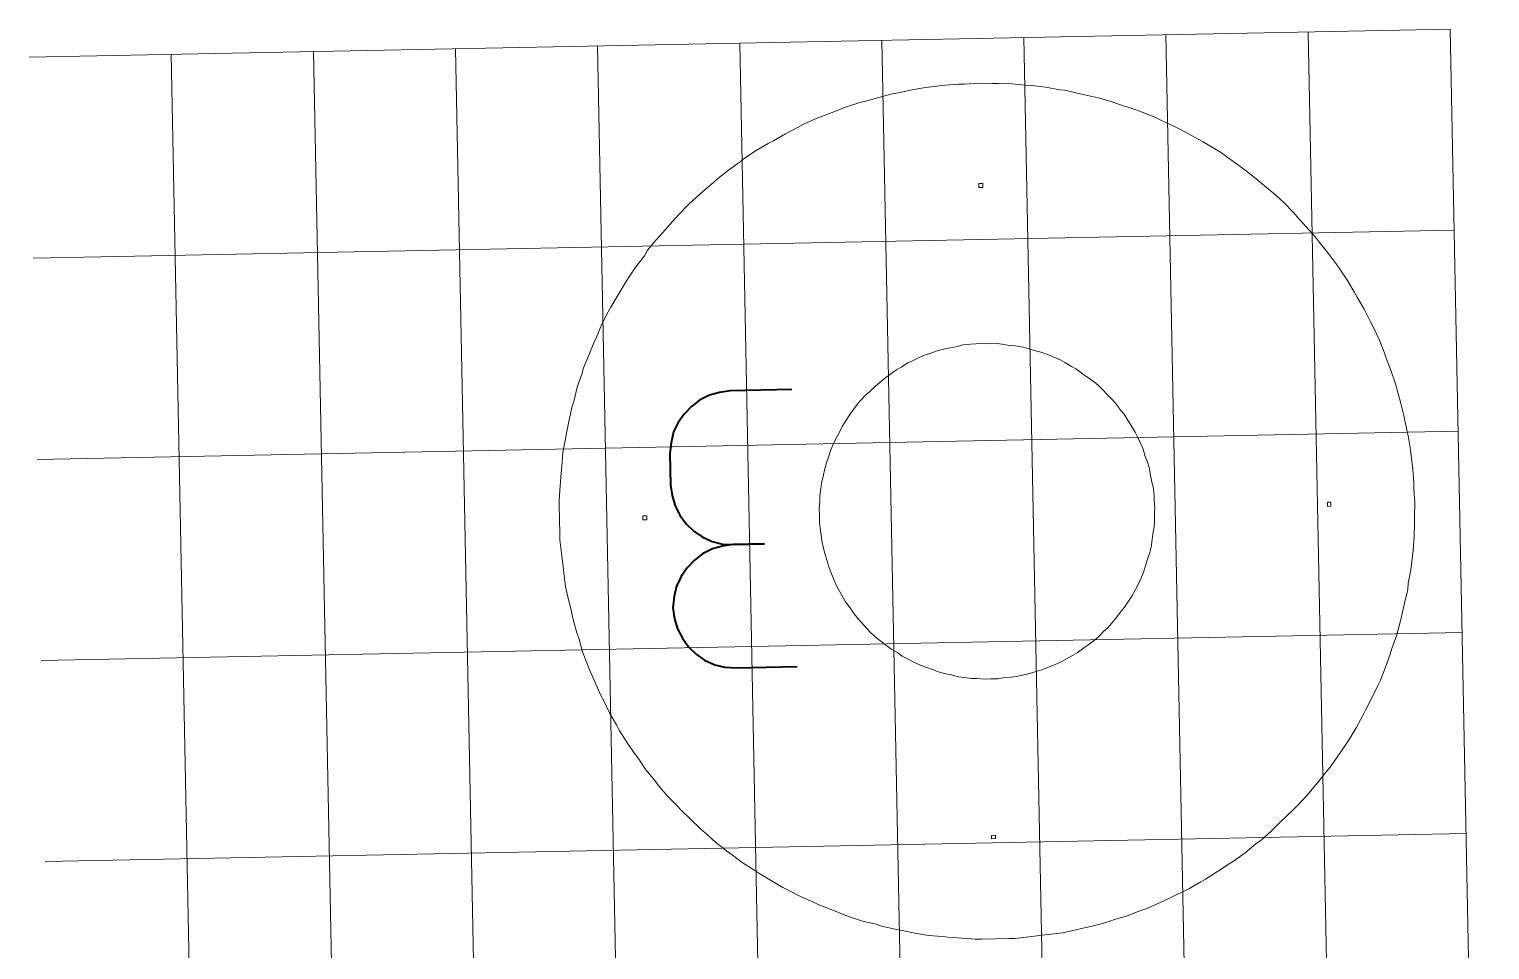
# Model space of a CAD drawing. Header units: centimetres. Extents: x -11 to 10.6, y -15.5 to 14.6.
# Drawn here: x -11.02 to 10.56, y 0.95 to 14.55 of the extents above; entities that cross this region are included whole.
import ezdxf

# ---------------------------------------------------------------- set-up
doc = ezdxf.new("R2010")
doc.units = ezdxf.units.CM
doc.header["$MEASUREMENT"] = 0
for name, color, linetype in [('C00-00-FF', 7, 'Continuous'), ('CBF-BF-BF', 7, 'Continuous'), ('CFF-00-00', 7, 'Continuous')]:
    doc.layers.add(name, color=color, linetype=linetype)

msp = doc.modelspace()

# ---------------------------------------------------------------- linework, layer by layer
at = {"layer": 'C00-00-FF', "color": 5, "lineweight": 13}
for points in [[(1.72916, 13.59793), (1.72916, 13.59793), (1.53017, 13.54399), (1.53017, 13.54399)], [(1.8189, 13.60975), (1.8189, 13.60975), (1.72916, 13.59793), (1.72916, 13.59793)], [(2.0181, 13.65365), (2.0181, 13.65365), (1.8189, 13.60975), (1.8189, 13.60975)], [(2.21748, 13.68747), (2.21748, 13.68747), (2.0181, 13.65365), (2.0181, 13.65365)], [(2.30723, 13.6993), (2.30723, 13.6993), (2.21748, 13.68747), (2.21748, 13.68747)], [(2.50683, 13.72336), (2.50683, 13.72336), (2.30723, 13.6993), (2.30723, 13.6993)], [(2.70662, 13.73735), (2.70662, 13.73735), (2.50683, 13.72336), (2.50683, 13.72336)], [(2.79655, 13.73912), (2.79655, 13.73912), (2.70662, 13.73735), (2.70662, 13.73735)], [(3.0064, 13.75305), (3.0064, 13.75305), (2.79655, 13.73912), (2.79655, 13.73912)], [(3.20658, 13.7472), (3.20658, 13.7472), (3.0064, 13.75305), (3.0064, 13.75305)], [(3.29653, 13.74897), (3.29653, 13.74897), (3.20658, 13.7472), (3.20658, 13.7472)], [(3.49671, 13.74287), (3.49671, 13.74287), (3.29653, 13.74897), (3.29653, 13.74897)], [(3.69708, 13.72672), (3.69708, 13.72672), (3.49671, 13.74287), (3.49671, 13.74287)], [(3.78724, 13.71842), (3.78724, 13.71842), (3.69708, 13.72672), (3.69708, 13.72672)], [(3.99787, 13.69267), (3.99787, 13.69267), (3.78724, 13.71842), (3.78724, 13.71842)], [(4.19862, 13.65668), (4.19862, 13.65668), (3.99787, 13.69267), (3.99787, 13.69267)], [(4.27871, 13.6482), (4.27871, 13.6482), (4.19862, 13.65668), (4.19862, 13.65668)], [(4.47968, 13.60215), (4.47968, 13.60215), (4.27871, 13.6482), (4.27871, 13.6482)], [(4.68065, 13.5561), (4.68065, 13.5561), (4.47968, 13.60215), (4.47968, 13.60215)], [(1.05285, 13.40464), (1.05285, 13.40464), (0.86404, 13.33081), (0.86404, 13.33081)], [(1.25139, 13.46864), (1.25139, 13.46864), (1.05285, 13.40464), (1.05285, 13.40464)], [(1.33116, 13.49006), (1.33116, 13.49006), (1.25139, 13.46864), (1.25139, 13.46864)], [(1.53017, 13.54399), (1.53017, 13.54399), (1.33116, 13.49006), (1.33116, 13.49006)], [(4.77099, 13.53802), (4.77099, 13.53802), (4.68065, 13.5561), (4.68065, 13.5561)], [(4.96238, 13.48171), (4.96238, 13.48171), (4.77099, 13.53802), (4.77099, 13.53802)], [(5.15369, 13.41537), (5.15369, 13.41537), (4.96238, 13.48171), (4.96238, 13.48171)], [(5.24422, 13.38725), (5.24422, 13.38725), (5.15369, 13.41537), (5.15369, 13.41537)], [(5.43554, 13.32088), (5.43554, 13.32088), (5.24422, 13.38725), (5.24422, 13.38725)], [(0.59619, 13.22548), (0.59619, 13.22548), (0.40782, 13.14185), (0.40782, 13.14185)], [(0.78475, 13.29933), (0.78475, 13.29933), (0.59619, 13.22548), (0.59619, 13.22548)], [(0.86404, 13.33081), (0.86404, 13.33081), (0.78475, 13.29933), (0.78475, 13.29933)], [(5.617, 13.24454), (5.617, 13.24454), (5.43554, 13.32088), (5.43554, 13.32088)], [(5.69793, 13.20619), (5.69793, 13.20619), (5.617, 13.24454), (5.617, 13.24454)], [(5.88964, 13.11972), (5.88964, 13.11972), (5.69793, 13.20619), (5.69793, 13.20619)], [(0.15037, 13.00658), (0.15037, 13.00658), (-0.02755, 12.90302), (-0.02755, 12.90302)], [(0.32845, 13.10033), (0.32845, 13.10033), (0.15037, 13.00658), (0.15037, 13.00658)], [(0.40782, 13.14185), (0.40782, 13.14185), (0.32845, 13.10033), (0.32845, 13.10033)], [(6.0715, 13.02328), (6.0715, 13.02328), (5.88964, 13.11972), (5.88964, 13.11972)], [(6.1424, 12.98471), (6.1424, 12.98471), (6.0715, 13.02328), (6.0715, 13.02328)], [(6.32424, 12.88826), (6.32424, 12.88826), (6.1424, 12.98471), (6.1424, 12.98471)], [(-0.28482, 12.75798), (-0.28482, 12.75798), (-0.45274, 12.64484), (-0.45274, 12.64484)], [(-0.10693, 12.86151), (-0.10693, 12.86151), (-0.28482, 12.75798), (-0.28482, 12.75798)], [(-0.02755, 12.90302), (-0.02755, 12.90302), (-0.10693, 12.86151), (-0.10693, 12.86151)], [(6.4965, 12.78184), (6.4965, 12.78184), (6.32424, 12.88826), (6.32424, 12.88826)], [(6.57737, 12.73343), (6.57737, 12.73343), (6.4965, 12.78184), (6.4965, 12.78184)], [(-0.52159, 12.59346), (-0.52159, 12.59346), (-0.68932, 12.47), (-0.68932, 12.47)], [(-0.45274, 12.64484), (-0.45274, 12.64484), (-0.52159, 12.59346), (-0.52159, 12.59346)], [(6.73979, 12.61647), (6.73979, 12.61647), (6.57737, 12.73343), (6.57737, 12.73343)], [(6.90218, 12.49953), (6.90218, 12.49953), (6.73979, 12.61647), (6.73979, 12.61647)], [(-0.847, 12.34676), (-0.847, 12.34676), (-0.91566, 12.28559), (-0.91566, 12.28559)], [(-0.68932, 12.47), (-0.68932, 12.47), (-0.847, 12.34676), (-0.847, 12.34676)], [(6.98326, 12.44131), (6.98326, 12.44131), (6.90218, 12.49953), (6.90218, 12.49953)], [(7.13582, 12.31414), (7.13582, 12.31414), (6.98326, 12.44131), (6.98326, 12.44131)], [(7.28837, 12.1872), (7.28837, 12.1872), (7.13582, 12.31414), (7.13582, 12.31414)], [(-1.07314, 12.15231), (-1.07314, 12.15231), (-1.22057, 12.01945), (-1.22057, 12.01945)], [(-0.91566, 12.28559), (-0.91566, 12.28559), (-1.07314, 12.15231), (-1.07314, 12.15231)], [(3.06547, 12.27412), (3.06547, 12.27412), (3.00568, 12.27292), (3.00568, 12.27292)], [(3.00568, 12.27292), (3.00568, 12.27292), (3.00686, 12.21288), (3.00686, 12.21288)], [(3.00686, 12.21288), (3.00686, 12.21288), (3.06666, 12.21405), (3.06666, 12.21405)], [(3.06666, 12.21405), (3.06666, 12.21405), (3.06547, 12.27412), (3.06547, 12.27412)], [(7.35965, 12.12854), (7.35965, 12.12854), (7.28837, 12.1872), (7.28837, 12.1872)], [(7.5124, 11.99155), (7.5124, 11.99155), (7.35965, 12.12854), (7.35965, 12.12854)], [(-1.28949, 11.95802), (-1.28949, 11.95802), (-1.42666, 11.81533), (-1.42666, 11.81533)], [(-1.22057, 12.01945), (-1.22057, 12.01945), (-1.28949, 11.95802), (-1.28949, 11.95802)], [(7.65528, 11.84432), (7.65528, 11.84432), (7.5124, 11.99155), (7.5124, 11.99155)], [(-1.56365, 11.66257), (-1.56365, 11.66257), (-1.62233, 11.59156), (-1.62233, 11.59156)], [(-1.42666, 11.81533), (-1.42666, 11.81533), (-1.56365, 11.66257), (-1.56365, 11.66257)], [(7.71671, 11.77566), (7.71671, 11.77566), (7.65528, 11.84432), (7.65528, 11.84432)], [(7.84955, 11.62825), (7.84955, 11.62825), (7.71671, 11.77566), (7.71671, 11.77566)], [(-1.62233, 11.59156), (-1.62233, 11.59156), (-1.75929, 11.4388), (-1.75929, 11.4388)], [(7.9824, 11.48081), (7.9824, 11.48081), (7.84955, 11.62825), (7.84955, 11.62825)], [(8.04403, 11.40184), (8.04403, 11.40184), (7.9824, 11.48081), (7.9824, 11.48081)], [(-1.88622, 11.28627), (-1.88622, 11.28627), (-1.93465, 11.20513), (-1.93465, 11.20513)], [(-1.75929, 11.4388), (-1.75929, 11.4388), (-1.88622, 11.28627), (-1.88622, 11.28627)], [(8.16729, 11.24417), (8.16729, 11.24417), (8.04403, 11.40184), (8.04403, 11.40184)], [(8.29027, 11.08676), (8.29027, 11.08676), (8.16729, 11.24417), (8.16729, 11.24417)], [(-2.06164, 11.04251), (-2.06164, 11.04251), (-2.16827, 10.88058), (-2.16827, 10.88058)], [(-1.93465, 11.20513), (-1.93465, 11.20513), (-2.06164, 11.04251), (-2.06164, 11.04251)], [(8.34183, 11.00759), (8.34183, 11.00759), (8.29027, 11.08676), (8.29027, 11.08676)], [(8.45523, 10.83993), (8.45523, 10.83993), (8.34183, 11.00759), (8.34183, 11.00759)], [(-2.21669, 10.79943), (-2.21669, 10.79943), (-2.32338, 10.62743), (-2.32338, 10.62743)], [(-2.16827, 10.88058), (-2.16827, 10.88058), (-2.21669, 10.79943), (-2.21669, 10.79943)], [(8.55878, 10.66175), (8.55878, 10.66175), (8.45523, 10.83993), (8.45523, 10.83993)], [(-2.32338, 10.62743), (-2.32338, 10.62743), (-2.42987, 10.44512), (-2.42987, 10.44512)], [(8.60009, 10.59269), (8.60009, 10.59269), (8.55878, 10.66175), (8.55878, 10.66175)], [(8.70364, 10.41481), (8.70364, 10.41481), (8.60009, 10.59269), (8.60009, 10.59269)], [(-2.46844, 10.37449), (-2.46844, 10.37449), (-2.56489, 10.19264), (-2.56489, 10.19264)], [(-2.42987, 10.44512), (-2.42987, 10.44512), (-2.46844, 10.37449), (-2.46844, 10.37449)], [(8.79732, 10.22637), (8.79732, 10.22637), (8.70364, 10.41481), (8.70364, 10.41481)], [(-2.56489, 10.19264), (-2.56489, 10.19264), (-2.64129, 10.00087), (-2.64129, 10.00087)], [(8.83912, 10.14728), (8.83912, 10.14728), (8.79732, 10.22637), (8.79732, 10.22637)], [(8.92255, 9.96896), (8.92255, 9.96896), (8.83912, 10.14728), (8.83912, 10.14728)], [(-2.64129, 10.00087), (-2.64129, 10.00087), (-2.67966, 9.92019), (-2.67966, 9.92019)], [(8.9964, 9.78041), (8.9964, 9.78041), (8.92255, 9.96896), (8.92255, 9.96896)], [(-2.756, 9.73874), (-2.756, 9.73874), (-2.8324, 9.54721), (-2.8324, 9.54721)], [(-2.67966, 9.92019), (-2.67966, 9.92019), (-2.756, 9.73874), (-2.756, 9.73874)], [(2.1359, 9.70497), (2.1359, 9.70497), (2.20541, 9.73651), (2.20541, 9.73651)], [(2.20541, 9.73651), (2.20541, 9.73651), (2.3146, 9.76857), (2.3146, 9.76857)], [(2.3146, 9.76857), (2.3146, 9.76857), (2.39416, 9.8003), (2.39416, 9.8003)], [(2.39416, 9.8003), (2.39416, 9.8003), (2.50362, 9.83236), (2.50362, 9.83236)], [(2.50362, 9.83236), (2.50362, 9.83236), (2.58332, 9.84398), (2.58332, 9.84398)], [(2.58332, 9.84398), (2.58332, 9.84398), (2.69295, 9.866), (2.69295, 9.866)], [(2.69295, 9.866), (2.69295, 9.866), (2.77246, 9.88768), (2.77246, 9.88768)], [(2.77246, 9.88768), (2.77246, 9.88768), (2.8823, 9.89991), (2.8823, 9.89991)], [(2.8823, 9.89991), (2.8823, 9.89991), (2.96219, 9.90148), (2.96219, 9.90148)], [(2.96219, 9.90148), (2.96219, 9.90148), (3.08209, 9.91389), (3.08209, 9.91389)], [(3.08209, 9.91389), (3.08209, 9.91389), (3.16217, 9.90542), (3.16217, 9.90542)], [(3.16217, 9.90542), (3.16217, 9.90542), (3.27222, 9.90759), (3.27222, 9.90759)], [(3.27222, 9.90759), (3.27222, 9.90759), (3.3523, 9.89911), (3.3523, 9.89911)], [(3.3523, 9.89911), (3.3523, 9.89911), (3.46274, 9.88118), (3.46274, 9.88118)], [(3.46274, 9.88118), (3.46274, 9.88118), (3.54309, 9.87296), (3.54309, 9.87296)], [(3.54309, 9.87296), (3.54309, 9.87296), (3.66332, 9.85523), (3.66332, 9.85523)], [(3.66332, 9.85523), (3.66332, 9.85523), (3.73383, 9.8365), (3.73383, 9.8365)], [(3.73383, 9.8365), (3.73383, 9.8365), (3.84466, 9.79873), (3.84466, 9.79873)], [(3.84466, 9.79873), (3.84466, 9.79873), (3.92494, 9.78046), (3.92494, 9.78046)], [(3.92494, 9.78046), (3.92494, 9.78046), (4.03578, 9.74243), (4.03578, 9.74243)], [(4.03578, 9.74243), (4.03578, 9.74243), (4.1062, 9.71392), (4.1062, 9.71392)], [(4.1062, 9.71392), (4.1062, 9.71392), (4.20717, 9.66588), (4.20717, 9.66588)], [(9.02807, 9.6908), (9.02807, 9.6908), (8.9964, 9.78041), (8.9964, 9.78041)], [(-2.8324, 9.54721), (-2.8324, 9.54721), (-2.86053, 9.45643), (-2.86053, 9.45643)], [(1.70072, 9.45636), (1.70072, 9.45636), (1.78948, 9.51819), (1.78948, 9.51819)], [(1.78948, 9.51819), (1.78948, 9.51819), (1.85879, 9.5595), (1.85879, 9.5595)], [(1.85879, 9.5595), (1.85879, 9.5595), (1.95758, 9.62153), (1.95758, 9.62153)], [(1.95758, 9.62153), (1.95758, 9.62153), (2.02683, 9.65281), (2.02683, 9.65281)], [(2.02683, 9.65281), (2.02683, 9.65281), (2.1359, 9.70497), (2.1359, 9.70497)], [(4.20717, 9.66588), (4.20717, 9.66588), (4.27807, 9.62734), (4.27807, 9.62734)], [(4.27807, 9.62734), (4.27807, 9.62734), (4.37924, 9.56926), (4.37924, 9.56926)], [(4.37924, 9.56926), (4.37924, 9.56926), (4.44986, 9.53068), (4.44986, 9.53068)], [(4.44986, 9.53068), (4.44986, 9.53068), (4.54145, 9.46235), (4.54145, 9.46235)], [(9.10192, 9.50225), (9.10192, 9.50225), (9.02807, 9.6908), (9.02807, 9.6908)], [(9.16544, 9.3135), (9.16544, 9.3135), (9.10192, 9.50225), (9.10192, 9.50225)], [(-2.86053, 9.45643), (-2.86053, 9.45643), (-2.92689, 9.26511), (-2.92689, 9.26511)], [(1.39562, 9.20028), (1.39562, 9.20028), (1.48397, 9.2822), (1.48397, 9.2822)], [(1.48397, 9.2822), (1.48397, 9.2822), (1.54303, 9.33337), (1.54303, 9.33337)], [(1.54303, 9.33337), (1.54303, 9.33337), (1.6316, 9.40499), (1.6316, 9.40499)], [(1.6316, 9.40499), (1.6316, 9.40499), (1.70072, 9.45636), (1.70072, 9.45636)], [(4.54145, 9.46235), (4.54145, 9.46235), (4.61227, 9.41374), (4.61227, 9.41374)], [(4.61227, 9.41374), (4.61227, 9.41374), (4.7036, 9.34569), (4.7036, 9.34569)], [(4.7036, 9.34569), (4.7036, 9.34569), (4.76462, 9.29686), (4.76462, 9.29686)], [(4.76462, 9.29686), (4.76462, 9.29686), (4.84638, 9.21829), (4.84638, 9.21829)], [(9.18731, 9.22395), (9.18731, 9.22395), (9.16544, 9.3135), (9.16544, 9.3135)], [(-2.97314, 9.07418), (-2.97314, 9.07418), (-3.00126, 8.98366), (-3.00126, 8.98366)], [(-2.92689, 9.26511), (-2.92689, 9.26511), (-2.97314, 9.07418), (-2.97314, 9.07418)], [(1.20943, 9.0066), (1.20943, 9.0066), (1.25824, 9.06762), (1.25824, 9.06762)], [(1.25824, 9.06762), (1.25824, 9.06762), (1.33656, 9.14908), (1.33656, 9.14908)], [(1.33656, 9.14908), (1.33656, 9.14908), (1.39562, 9.20028), (1.39562, 9.20028)], [(4.84638, 9.21829), (4.84638, 9.21829), (4.89754, 9.15948), (4.89754, 9.15948)], [(4.89754, 9.15948), (4.89754, 9.15948), (4.97901, 9.08092), (4.97901, 9.08092)], [(4.97901, 9.08092), (4.97901, 9.08092), (5.03018, 9.02185), (5.03018, 9.02185)], [(9.24124, 9.02493), (9.24124, 9.02493), (9.18731, 9.22395), (9.18731, 9.22395)], [(-3.00126, 8.98366), (-3.00126, 8.98366), (-3.04731, 8.78267), (-3.04731, 8.78267)], [(1.09276, 8.84418), (1.09276, 8.84418), (1.14137, 8.91527), (1.14137, 8.91527)], [(1.14137, 8.91527), (1.14137, 8.91527), (1.20943, 9.0066), (1.20943, 9.0066)], [(5.03018, 9.02185), (5.03018, 9.02185), (5.10225, 8.92322), (5.10225, 8.92322)], [(5.10225, 8.92322), (5.10225, 8.92322), (5.15343, 8.86445), (5.15343, 8.86445)], [(5.15343, 8.86445), (5.15343, 8.86445), (5.2152, 8.76563), (5.2152, 8.76563)], [(9.29518, 8.82595), (9.29518, 8.82595), (9.24124, 9.02493), (9.24124, 9.02493)], [(-3.04731, 8.78267), (-3.04731, 8.78267), (-3.08331, 8.58191), (-3.08331, 8.58191)], [(0.93782, 8.58125), (0.93782, 8.58125), (0.98585, 8.68225), (0.98585, 8.68225)], [(0.98585, 8.68225), (0.98585, 8.68225), (1.03447, 8.75306), (1.03447, 8.75306)], [(1.03447, 8.75306), (1.03447, 8.75306), (1.09276, 8.84418), (1.09276, 8.84418)], [(5.2152, 8.76563), (5.2152, 8.76563), (5.25679, 8.69631), (5.25679, 8.69631)], [(5.25679, 8.69631), (5.25679, 8.69631), (5.31854, 8.5975), (5.31854, 8.5975)], [(9.30682, 8.74626), (9.30682, 8.74626), (9.29518, 8.82595), (9.29518, 8.82595)], [(9.35071, 8.54706), (9.35071, 8.54706), (9.30682, 8.74626), (9.30682, 8.74626)], [(-3.10184, 8.50162), (-3.10184, 8.50162), (-3.13784, 8.30085), (-3.13784, 8.30085)], [(-3.08331, 8.58191), (-3.08331, 8.58191), (-3.10184, 8.50162), (-3.10184, 8.50162)], [(0.85124, 8.40939), (0.85124, 8.40939), (0.89927, 8.51039), (0.89927, 8.51039)], [(0.89927, 8.51039), (0.89927, 8.51039), (0.93782, 8.58125), (0.93782, 8.58125)], [(5.31854, 8.5975), (5.31854, 8.5975), (5.35008, 8.52827), (5.35008, 8.52827)], [(5.35008, 8.52827), (5.35008, 8.52827), (5.40202, 8.42925), (5.40202, 8.42925)], [(5.40202, 8.42925), (5.40202, 8.42925), (5.43351, 8.34969), (5.43351, 8.34969)], [(9.38475, 8.33762), (9.38475, 8.33762), (9.35071, 8.54706), (9.35071, 8.54706)], [(-3.13784, 8.30085), (-3.13784, 8.30085), (-3.15354, 8.09042), (-3.15354, 8.09042)], [(0.75637, 8.14739), (0.75637, 8.14739), (0.78467, 8.22814), (0.78467, 8.22814)], [(0.78467, 8.22814), (0.78467, 8.22814), (0.82245, 8.33897), (0.82245, 8.33897)], [(0.82245, 8.33897), (0.82245, 8.33897), (0.85124, 8.40939), (0.85124, 8.40939)], [(5.43351, 8.34969), (5.43351, 8.34969), (5.46558, 8.24022), (5.46558, 8.24022)], [(5.46558, 8.24022), (5.46558, 8.24022), (5.49711, 8.171), (5.49711, 8.171)], [(9.39656, 8.24787), (9.39656, 8.24787), (9.38475, 8.33762), (9.38475, 8.33762)], [(9.42062, 8.04828), (9.42062, 8.04828), (9.39656, 8.24787), (9.39656, 8.24787)], [(-3.16183, 8.00028), (-3.16183, 8.00028), (-3.17798, 7.7999), (-3.17798, 7.7999)], [(-3.15354, 8.09042), (-3.15354, 8.09042), (-3.16183, 8.00028), (-3.16183, 8.00028)], [(0.70992, 7.96652), (0.70992, 7.96652), (0.72838, 8.03702), (0.72838, 8.03702)], [(0.72838, 8.03702), (0.72838, 8.03702), (0.75637, 8.14739), (0.75637, 8.14739)], [(5.49711, 8.171), (5.49711, 8.171), (5.52916, 8.06152), (5.52916, 8.06152)], [(5.52916, 8.06152), (5.52916, 8.06152), (5.54079, 7.98185), (5.54079, 7.98185)], [(9.4346, 7.84849), (9.4346, 7.84849), (9.42062, 8.04828), (9.42062, 8.04828)], [(-3.17798, 7.7999), (-3.17798, 7.7999), (-3.19388, 7.59952), (-3.19388, 7.59952)], [(0.67366, 7.76574), (0.67366, 7.76574), (0.68214, 7.84609), (0.68214, 7.84609)], [(0.68214, 7.84609), (0.68214, 7.84609), (0.70992, 7.96652), (0.70992, 7.96652)], [(5.54079, 7.98185), (5.54079, 7.98185), (5.56326, 7.86215), (5.56326, 7.86215)], [(5.56326, 7.86215), (5.56326, 7.86215), (5.58448, 7.79269), (5.58448, 7.79269)], [(5.58448, 7.79269), (5.58448, 7.79269), (5.5969, 7.6728), (5.5969, 7.6728)], [(9.43639, 7.75854), (9.43639, 7.75854), (9.4346, 7.84849), (9.4346, 7.84849)], [(-3.19388, 7.59952), (-3.19388, 7.59952), (-3.19211, 7.50958), (-3.19211, 7.50958)], [(0.64967, 7.46519), (0.64967, 7.46519), (0.65757, 7.57543), (0.65757, 7.57543)], [(0.65599, 7.65531), (0.65599, 7.65531), (0.67366, 7.76574), (0.67366, 7.76574)], [(0.65757, 7.57543), (0.65757, 7.57543), (0.65599, 7.65531), (0.65599, 7.65531)], [(5.5969, 7.6728), (5.5969, 7.6728), (5.59848, 7.5929), (5.59848, 7.5929)], [(5.59848, 7.5929), (5.59848, 7.5929), (5.6107, 7.48307), (5.6107, 7.48307)], [(8.20965, 7.5642), (8.20965, 7.5642), (8.15967, 7.5632), (8.15967, 7.5632)], [(8.15967, 7.5632), (8.15967, 7.5632), (8.16084, 7.50344), (8.16084, 7.50344)], [(8.21084, 7.50443), (8.21084, 7.50443), (8.20965, 7.5642), (8.20965, 7.5642)], [(9.45013, 7.55875), (9.45013, 7.55875), (9.43639, 7.75854), (9.43639, 7.75854)], [(9.44447, 7.34853), (9.44447, 7.34853), (9.45013, 7.55875), (9.45013, 7.55875)], [(-3.19211, 7.50958), (-3.19211, 7.50958), (-3.18816, 7.3096), (-3.18816, 7.3096)], [(-1.89915, 7.3649), (-1.89915, 7.3649), (-1.95894, 7.36374), (-1.95894, 7.36374)], [(-1.95894, 7.36374), (-1.95894, 7.36374), (-1.95778, 7.30396), (-1.95778, 7.30396)], [(-1.89798, 7.30512), (-1.89798, 7.30512), (-1.89915, 7.3649), (-1.89915, 7.3649)], [(0.65124, 7.38529), (0.65124, 7.38529), (0.64967, 7.46519), (0.64967, 7.46519)], [(0.65362, 7.2652), (0.65362, 7.2652), (0.65124, 7.38529), (0.65124, 7.38529)], [(5.6107, 7.48307), (5.6107, 7.48307), (5.60222, 7.40298), (5.60222, 7.40298)], [(5.60222, 7.40298), (5.60222, 7.40298), (5.6046, 7.28287), (5.6046, 7.28287)], [(8.16084, 7.50344), (8.16084, 7.50344), (8.21084, 7.50443), (8.21084, 7.50443)], [(9.44625, 7.25858), (9.44625, 7.25858), (9.44447, 7.34853), (9.44447, 7.34853)], [(-3.18816, 7.3096), (-3.18816, 7.3096), (-3.18402, 7.09956), (-3.18402, 7.09956)], [(-1.95778, 7.30396), (-1.95778, 7.30396), (-1.89798, 7.30512), (-1.89798, 7.30512)], [(0.66525, 7.1855), (0.66525, 7.1855), (0.65362, 7.2652), (0.65362, 7.2652)], [(0.67747, 7.07565), (0.67747, 7.07565), (0.66525, 7.1855), (0.66525, 7.1855)], [(5.5961, 7.20279), (5.5961, 7.20279), (5.57844, 7.09236), (5.57844, 7.09236)], [(5.6046, 7.28287), (5.6046, 7.28287), (5.5961, 7.20279), (5.5961, 7.20279)], [(9.44013, 7.05839), (9.44013, 7.05839), (9.44625, 7.25858), (9.44625, 7.25858)], [(-3.18402, 7.09956), (-3.18402, 7.09956), (-3.18226, 7.00961), (-3.18226, 7.00961)], [(-3.18226, 7.00961), (-3.18226, 7.00961), (-3.15846, 6.81002), (-3.15846, 6.81002)], [(0.68883, 6.99595), (0.68883, 6.99595), (0.67747, 7.07565), (0.67747, 7.07565)], [(0.7111, 6.88631), (0.7111, 6.88631), (0.68883, 6.99595), (0.68883, 6.99595)], [(5.56996, 7.01228), (5.56996, 7.01228), (5.55203, 6.90183), (5.55203, 6.90183)], [(5.57844, 7.09236), (5.57844, 7.09236), (5.56996, 7.01228), (5.56996, 7.01228)], [(9.42397, 6.85802), (9.42397, 6.85802), (9.44013, 7.05839), (9.44013, 7.05839)], [(-3.15846, 6.81002), (-3.15846, 6.81002), (-3.13442, 6.61044), (-3.13442, 6.61044)], [(0.73279, 6.80681), (0.73279, 6.80681), (0.7111, 6.88631), (0.7111, 6.88631)], [(0.76486, 6.69736), (0.76486, 6.69736), (0.73279, 6.80681), (0.73279, 6.80681)], [(0.78653, 6.61787), (0.78653, 6.61787), (0.76486, 6.69736), (0.76486, 6.69736)], [(5.49573, 6.71072), (5.49573, 6.71072), (5.47726, 6.64021), (5.47726, 6.64021)], [(5.53377, 6.82128), (5.53377, 6.82128), (5.49573, 6.71072), (5.49573, 6.71072)], [(5.55203, 6.90183), (5.55203, 6.90183), (5.53377, 6.82128), (5.53377, 6.82128)], [(9.38974, 6.56731), (9.38974, 6.56731), (9.41569, 6.76788), (9.41569, 6.76788)], [(9.41569, 6.76788), (9.41569, 6.76788), (9.42397, 6.85802), (9.42397, 6.85802)], [(-3.13442, 6.61044), (-3.13442, 6.61044), (-3.12259, 6.52069), (-3.12259, 6.52069)], [(-3.12259, 6.52069), (-3.12259, 6.52069), (-3.09881, 6.3211), (-3.09881, 6.3211)], [(0.82864, 6.5086), (0.82864, 6.5086), (0.78653, 6.61787), (0.78653, 6.61787)], [(0.85992, 6.4391), (0.85992, 6.4391), (0.82864, 6.5086), (0.82864, 6.5086)], [(5.43949, 6.52939), (5.43949, 6.52939), (5.41072, 6.45896), (5.41072, 6.45896)], [(5.47726, 6.64021), (5.47726, 6.64021), (5.43949, 6.52939), (5.43949, 6.52939)], [(9.35374, 6.36653), (9.35374, 6.36653), (9.38974, 6.56731), (9.38974, 6.56731)], [(-3.09881, 6.3211), (-3.09881, 6.3211), (-3.05494, 6.1219), (-3.05494, 6.1219)], [(0.90203, 6.3301), (0.90203, 6.3301), (0.85992, 6.4391), (0.85992, 6.4391)], [(0.94362, 6.26079), (0.94362, 6.26079), (0.90203, 6.3301), (0.90203, 6.3301)], [(0.99557, 6.16178), (0.99557, 6.16178), (0.94362, 6.26079), (0.94362, 6.26079)], [(5.32432, 6.27704), (5.32432, 6.27704), (5.26623, 6.17585), (5.26623, 6.17585)], [(5.36289, 6.34792), (5.36289, 6.34792), (5.32432, 6.27704), (5.32432, 6.27704)], [(5.41072, 6.45896), (5.41072, 6.45896), (5.36289, 6.34792), (5.36289, 6.34792)], [(9.29941, 6.07542), (9.29941, 6.07542), (9.34546, 6.27638), (9.34546, 6.27638)], [(9.34546, 6.27638), (9.34546, 6.27638), (9.35374, 6.36653), (9.35374, 6.36653)], [(-3.05494, 6.1219), (-3.05494, 6.1219), (-3.03306, 6.03234), (-3.03306, 6.03234)], [(1.03691, 6.09247), (1.03691, 6.09247), (0.99557, 6.16178), (0.99557, 6.16178)], [(1.10851, 6.00391), (1.10851, 6.00391), (1.03691, 6.09247), (1.03691, 6.09247)], [(5.22747, 6.11529), (5.22747, 6.11529), (5.15961, 6.01392), (5.15961, 6.01392)], [(5.26623, 6.17585), (5.26623, 6.17585), (5.22747, 6.11529), (5.22747, 6.11529)], [(9.25334, 5.87444), (9.25334, 5.87444), (9.29941, 6.07542), (9.29941, 6.07542)], [(-3.03306, 6.03234), (-3.03306, 6.03234), (-2.98917, 5.83314), (-2.98917, 5.83314)], [(-2.98917, 5.83314), (-2.98917, 5.83314), (-2.93521, 5.63415), (-2.93521, 5.63415)], [(1.1501, 5.93488), (1.1501, 5.93488), (1.10851, 6.00391), (1.10851, 6.00391)], [(1.22172, 5.84604), (1.22172, 5.84604), (1.1501, 5.93488), (1.1501, 5.93488)], [(1.2729, 5.78724), (1.2729, 5.78724), (1.22172, 5.84604), (1.22172, 5.84604)], [(5.04248, 5.86156), (5.04248, 5.86156), (4.99366, 5.80052), (4.99366, 5.80052)], [(5.1108, 5.95288), (5.1108, 5.95288), (5.04248, 5.86156), (5.04248, 5.86156)], [(5.15961, 6.01392), (5.15961, 6.01392), (5.1108, 5.95288), (5.1108, 5.95288)], [(9.23481, 5.79416), (9.23481, 5.79416), (9.25334, 5.87444), (9.25334, 5.87444)], [(-2.93521, 5.63415), (-2.93521, 5.63415), (-2.90375, 5.55484), (-2.90375, 5.55484)], [(1.35455, 5.69888), (1.35455, 5.69888), (1.2729, 5.78724), (1.2729, 5.78724)], [(1.40574, 5.63981), (1.40574, 5.63981), (1.35455, 5.69888), (1.35455, 5.69888)], [(1.49752, 5.56144), (1.49752, 5.56144), (1.40574, 5.63981), (1.40574, 5.63981)], [(4.85647, 5.65782), (4.85647, 5.65782), (4.77791, 5.57609), (4.77791, 5.57609)], [(4.91555, 5.709), (4.91555, 5.709), (4.85647, 5.65782), (4.85647, 5.65782)], [(4.99366, 5.80052), (4.99366, 5.80052), (4.91555, 5.709), (4.91555, 5.709)], [(9.17899, 5.59299), (9.17899, 5.59299), (9.23481, 5.79416), (9.23481, 5.79416)], [(-2.90375, 5.55484), (-2.90375, 5.55484), (-2.84982, 5.35584), (-2.84982, 5.35584)], [(1.55829, 5.51262), (1.55829, 5.51262), (1.49752, 5.56144), (1.49752, 5.56144)], [(1.64988, 5.44454), (1.64988, 5.44454), (1.55829, 5.51262), (1.55829, 5.51262)], [(1.71064, 5.39574), (1.71064, 5.39574), (1.64988, 5.44454), (1.64988, 5.44454)], [(1.81182, 5.33767), (1.81182, 5.33767), (1.71064, 5.39574), (1.71064, 5.39574)], [(4.56124, 5.41198), (4.56124, 5.41198), (4.46263, 5.33991), (4.46263, 5.33991)], [(4.6205, 5.45311), (4.6205, 5.45311), (4.56124, 5.41198), (4.56124, 5.41198)], [(4.71911, 5.52492), (4.71911, 5.52492), (4.6205, 5.45311), (4.6205, 5.45311)], [(4.77791, 5.57609), (4.77791, 5.57609), (4.71911, 5.52492), (4.71911, 5.52492)], [(9.08432, 5.32094), (9.08432, 5.32094), (9.11262, 5.40167), (9.11262, 5.40167)], [(9.11262, 5.40167), (9.11262, 5.40167), (9.17899, 5.59299), (9.17899, 5.59299)], [(-2.84982, 5.35584), (-2.84982, 5.35584), (-2.77596, 5.16729), (-2.77596, 5.16729)], [(1.87285, 5.28885), (1.87285, 5.28885), (1.81182, 5.33767), (1.81182, 5.33767)], [(1.97384, 5.24083), (1.97384, 5.24083), (1.87285, 5.28885), (1.87285, 5.28885)], [(2.04473, 5.20226), (2.04473, 5.20226), (1.97384, 5.24083), (1.97384, 5.24083)], [(2.15577, 5.15443), (2.15577, 5.15443), (2.04473, 5.20226), (2.04473, 5.20226)], [(4.22525, 5.20529), (4.22525, 5.20529), (4.12605, 5.16338), (4.12605, 5.16338)], [(4.2943, 5.2466), (4.2943, 5.2466), (4.22525, 5.20529), (4.22525, 5.20529)], [(4.3933, 5.2986), (4.3933, 5.2986), (4.2943, 5.2466), (4.2943, 5.2466)], [(4.46263, 5.33991), (4.46263, 5.33991), (4.3933, 5.2986), (4.3933, 5.2986)], [(9.01794, 5.12962), (9.01794, 5.12962), (9.08432, 5.32094), (9.08432, 5.32094)], [(-2.77596, 5.16729), (-2.77596, 5.16729), (-2.74449, 5.08772), (-2.74449, 5.08772)], [(-2.74449, 5.08772), (-2.74449, 5.08772), (-2.66059, 4.89938), (-2.66059, 4.89938)], [(2.22617, 5.12592), (2.22617, 5.12592), (2.15577, 5.15443), (2.15577, 5.15443)], [(2.33701, 5.08787), (2.33701, 5.08787), (2.22617, 5.12592), (2.22617, 5.12592)], [(2.40745, 5.05937), (2.40745, 5.05937), (2.33701, 5.08787), (2.33701, 5.08787)], [(2.51807, 5.03164), (2.51807, 5.03164), (2.40745, 5.05937), (2.40745, 5.05937)], [(2.59862, 5.01313), (2.59862, 5.01313), (2.51807, 5.03164), (2.51807, 5.03164)], [(2.70899, 4.98539), (2.70899, 4.98539), (2.59862, 5.01313), (2.59862, 5.01313)], [(2.78935, 4.97692), (2.78935, 4.97692), (2.70899, 4.98539), (2.70899, 4.98539)], [(2.8998, 4.959), (2.8998, 4.959), (2.78935, 4.97692), (2.78935, 4.97692)], [(3.36961, 4.96825), (3.36961, 4.96825), (3.28991, 4.95661), (3.28991, 4.95661)], [(3.48949, 4.98067), (3.48949, 4.98067), (3.36961, 4.96825), (3.36961, 4.96825)], [(3.55914, 4.9921), (3.55914, 4.9921), (3.48949, 4.98067), (3.48949, 4.98067)], [(3.67883, 5.0143), (3.67883, 5.0143), (3.55914, 4.9921), (3.55914, 4.9921)], [(3.75833, 5.03599), (3.75833, 5.03599), (3.67883, 5.0143), (3.67883, 5.0143)], [(3.86779, 5.06805), (3.86779, 5.06805), (3.75833, 5.03599), (3.75833, 5.03599)], [(3.93749, 5.08953), (3.93749, 5.08953), (3.86779, 5.06805), (3.86779, 5.06805)], [(4.04649, 5.13164), (4.04649, 5.13164), (3.93749, 5.08953), (3.93749, 5.08953)], [(4.12605, 5.16338), (4.12605, 5.16338), (4.04649, 5.13164), (4.04649, 5.13164)], [(8.94182, 4.9381), (8.94182, 4.9381), (9.01794, 5.12962), (9.01794, 5.12962)], [(-2.66059, 4.89938), (-2.66059, 4.89938), (-2.57697, 4.71102), (-2.57697, 4.71102)], [(2.97968, 4.96056), (2.97968, 4.96056), (2.8998, 4.959), (2.8998, 4.959)], [(3.09996, 4.95287), (3.09996, 4.95287), (2.97968, 4.96056), (2.97968, 4.96056)], [(3.17985, 4.95445), (3.17985, 4.95445), (3.09996, 4.95287), (3.09996, 4.95287)], [(3.28991, 4.95661), (3.28991, 4.95661), (3.17985, 4.95445), (3.17985, 4.95445)], [(8.81679, 4.67551), (8.81679, 4.67551), (8.90318, 4.85743), (8.90318, 4.85743)], [(8.90318, 4.85743), (8.90318, 4.85743), (8.94182, 4.9381), (8.94182, 4.9381)], [(-2.57697, 4.71102), (-2.57697, 4.71102), (-2.53545, 4.63192), (-2.53545, 4.63192)], [(-2.53545, 4.63192), (-2.53545, 4.63192), (-2.45174, 4.45337), (-2.45174, 4.45337)], [(8.72034, 4.49366), (8.72034, 4.49366), (8.81679, 4.67551), (8.81679, 4.67551)], [(-2.45174, 4.45337), (-2.45174, 4.45337), (-2.34822, 4.27544), (-2.34822, 4.27544)], [(8.58553, 4.23086), (8.58553, 4.23086), (8.68197, 4.41299), (8.68197, 4.41299)], [(8.68197, 4.41299), (8.68197, 4.41299), (8.72034, 4.49366), (8.72034, 4.49366)], [(-2.34822, 4.27544), (-2.34822, 4.27544), (-2.30669, 4.19634), (-2.30669, 4.19634)], [(-2.30669, 4.19634), (-2.30669, 4.19634), (-2.19308, 4.01836), (-2.19308, 4.01836)], [(8.47883, 4.05886), (8.47883, 4.05886), (8.58553, 4.23086), (8.58553, 4.23086)], [(-2.19308, 4.01836), (-2.19308, 4.01836), (-2.0797, 3.8507), (-2.0797, 3.8507)], [(8.31374, 3.81557), (8.31374, 3.81557), (8.43022, 3.98779), (8.43022, 3.98779)], [(8.43022, 3.98779), (8.43022, 3.98779), (8.47883, 4.05886), (8.47883, 4.05886)], [(-2.0797, 3.8507), (-2.0797, 3.8507), (-2.02833, 3.7816), (-2.02833, 3.7816)], [(-2.02833, 3.7816), (-2.02833, 3.7816), (-1.91518, 3.61392), (-1.91518, 3.61392)], [(8.1968, 3.65318), (8.1968, 3.65318), (8.31374, 3.81557), (8.31374, 3.81557)], [(-1.91518, 3.61392), (-1.91518, 3.61392), (-1.78188, 3.45645), (-1.78188, 3.45645)], [(-1.78188, 3.45645), (-1.78188, 3.45645), (-1.73051, 3.38734), (-1.73051, 3.38734)], [(8.01138, 3.41956), (8.01138, 3.41956), (8.13812, 3.58189), (8.13812, 3.58189)], [(8.13812, 3.58189), (8.13812, 3.58189), (8.1968, 3.65318), (8.1968, 3.65318)], [(-1.73051, 3.38734), (-1.73051, 3.38734), (-1.59746, 3.23011), (-1.59746, 3.23011)], [(7.82579, 3.19573), (7.82579, 3.19573), (7.88445, 3.26701), (7.88445, 3.26701)], [(7.88445, 3.26701), (7.88445, 3.26701), (8.01138, 3.41956), (8.01138, 3.41956)], [(-1.59746, 3.23011), (-1.59746, 3.23011), (-1.45458, 3.08288), (-1.45458, 3.08288)], [(-1.45458, 3.08288), (-1.45458, 3.08288), (-1.39315, 3.01398), (-1.39315, 3.01398)], [(7.54139, 2.91013), (7.54139, 2.91013), (7.68862, 3.05302), (7.68862, 3.05302)], [(7.68862, 3.05302), (7.68862, 3.05302), (7.82579, 3.19573), (7.82579, 3.19573)], [(-1.39315, 3.01398), (-1.39315, 3.01398), (-1.25045, 2.87679), (-1.25045, 2.87679)], [(-1.25045, 2.87679), (-1.25045, 2.87679), (-1.10774, 2.73962), (-1.10774, 2.73962)], [(7.32524, 2.7058), (7.32524, 2.7058), (7.47248, 2.84871), (7.47248, 2.84871)], [(7.47248, 2.84871), (7.47248, 2.84871), (7.54139, 2.91013), (7.54139, 2.91013)], [(-1.10774, 2.73962), (-1.10774, 2.73962), (-1.03645, 2.68095), (-1.03645, 2.68095)], [(-1.03645, 2.68095), (-1.03645, 2.68095), (-0.88372, 2.54397), (-0.88372, 2.54397)], [(3.25529, 2.64543), (3.25529, 2.64543), (3.1955, 2.64424), (3.1955, 2.64424)], [(3.1955, 2.64424), (3.1955, 2.64424), (3.19649, 2.59425), (3.19649, 2.59425)], [(3.19649, 2.59425), (3.19649, 2.59425), (3.25628, 2.59542), (3.25628, 2.59542)], [(3.25628, 2.59542), (3.25628, 2.59542), (3.25529, 2.64543), (3.25529, 2.64543)], [(7.17783, 2.57269), (7.17783, 2.57269), (7.32524, 2.7058), (7.32524, 2.7058)], [(-0.88372, 2.54397), (-0.88372, 2.54397), (-0.72111, 2.41697), (-0.72111, 2.41697)], [(-0.72111, 2.41697), (-0.72111, 2.41697), (-0.65029, 2.36836), (-0.65029, 2.36836)], [(6.78356, 2.27488), (6.78356, 2.27488), (6.94143, 2.38809), (6.94143, 2.38809)], [(6.94143, 2.38809), (6.94143, 2.38809), (7.09892, 2.52113), (7.09892, 2.52113)], [(7.09892, 2.52113), (7.09892, 2.52113), (7.17783, 2.57269), (7.17783, 2.57269)], [(-0.65029, 2.36836), (-0.65029, 2.36836), (-0.4877, 2.24163), (-0.4877, 2.24163)], [(-0.4877, 2.24163), (-0.4877, 2.24163), (-0.31542, 2.13493), (-0.31542, 2.13493)], [(6.53672, 2.11018), (6.53672, 2.11018), (6.70466, 2.2233), (6.70466, 2.2233)], [(6.70466, 2.2233), (6.70466, 2.2233), (6.78356, 2.27488), (6.78356, 2.27488)], [(-0.31542, 2.13493), (-0.31542, 2.13493), (-0.2446, 2.08631), (-0.2446, 2.08631)], [(-0.2446, 2.08631), (-0.2446, 2.08631), (-0.07234, 1.97988), (-0.07234, 1.97988)], [(-0.07234, 1.97988), (-0.07234, 1.97988), (0.10971, 1.87339), (0.10971, 1.87339)], [(6.1118, 1.85172), (6.1118, 1.85172), (6.2897, 1.95527), (6.2897, 1.95527)], [(6.2897, 1.95527), (6.2897, 1.95527), (6.35901, 1.99657), (6.35901, 1.99657)], [(6.35901, 1.99657), (6.35901, 1.99657), (6.53672, 2.11018), (6.53672, 2.11018)], [(0.10971, 1.87339), (0.10971, 1.87339), (0.19066, 1.83502), (0.19066, 1.83502)], [(0.19066, 1.83502), (0.19066, 1.83502), (0.3725, 1.73857), (0.3725, 1.73857)], [(0.3725, 1.73857), (0.3725, 1.73857), (0.55396, 1.66197), (0.55396, 1.66197)], [(5.84406, 1.7263), (5.84406, 1.7263), (5.92344, 1.76782), (5.92344, 1.76782)], [(5.92344, 1.76782), (5.92344, 1.76782), (6.1118, 1.85172), (6.1118, 1.85172)], [(0.55396, 1.66197), (0.55396, 1.66197), (0.6349, 1.62359), (0.6349, 1.62359)], [(0.6349, 1.62359), (0.6349, 1.62359), (0.82642, 1.54747), (0.82642, 1.54747)], [(0.82642, 1.54747), (0.82642, 1.54747), (1.01793, 1.47105), (1.01793, 1.47105)], [(5.1995, 1.45346), (5.1995, 1.45346), (5.38805, 1.5273), (5.38805, 1.5273)], [(5.38805, 1.5273), (5.38805, 1.5273), (5.4774, 1.55896), (5.4774, 1.55896)], [(5.4774, 1.55896), (5.4774, 1.55896), (5.66576, 1.64286), (5.66576, 1.64286)], [(5.66576, 1.64286), (5.66576, 1.64286), (5.84406, 1.7263), (5.84406, 1.7263)], [(1.01793, 1.47105), (1.01793, 1.47105), (1.09841, 1.44272), (1.09841, 1.44272)], [(1.09841, 1.44272), (1.09841, 1.44272), (1.28998, 1.37638), (1.28998, 1.37638)], [(1.28998, 1.37638), (1.28998, 1.37638), (1.49071, 1.33031), (1.49071, 1.33031)], [(1.49071, 1.33031), (1.49071, 1.33031), (1.57142, 1.302), (1.57142, 1.302)], [(1.57142, 1.302), (1.57142, 1.302), (1.77241, 1.25595), (1.77241, 1.25595)], [(4.52275, 1.27023), (4.52275, 1.27023), (4.72194, 1.31411), (4.72194, 1.31411)], [(4.72194, 1.31411), (4.72194, 1.31411), (4.92094, 1.36803), (4.92094, 1.36803)], [(4.92094, 1.36803), (4.92094, 1.36803), (5.01029, 1.39971), (5.01029, 1.39971)], [(5.01029, 1.39971), (5.01029, 1.39971), (5.1995, 1.45346), (5.1995, 1.45346)], [(1.77241, 1.25595), (1.77241, 1.25595), (1.97318, 1.21996), (1.97318, 1.21996)], [(1.97318, 1.21996), (1.97318, 1.21996), (2.06352, 1.20163), (2.06352, 1.20163)], [(2.06352, 1.20163), (2.06352, 1.20163), (2.2643, 1.16563), (2.2643, 1.16563)], [(2.2643, 1.16563), (2.2643, 1.16563), (2.46469, 1.14946), (2.46469, 1.14946)], [(2.46469, 1.14946), (2.46469, 1.14946), (2.55481, 1.14144), (2.55481, 1.14144)], [(2.55481, 1.14144), (2.55481, 1.14144), (2.75519, 1.12529), (2.75519, 1.12529)], [(2.75519, 1.12529), (2.75519, 1.12529), (2.95558, 1.10912), (2.95558, 1.10912)], [(2.95558, 1.10912), (2.95558, 1.10912), (3.04552, 1.1109), (3.04552, 1.1109)], [(3.04552, 1.1109), (3.04552, 1.1109), (3.25555, 1.11503), (3.25555, 1.11503)], [(3.25555, 1.11503), (3.25555, 1.11503), (3.45553, 1.11899), (3.45553, 1.11899)], [(3.45553, 1.11899), (3.45553, 1.11899), (3.54549, 1.12075), (3.54549, 1.12075)], [(3.54549, 1.12075), (3.54549, 1.12075), (3.74508, 1.14479), (3.74508, 1.14479)], [(3.74508, 1.14479), (3.74508, 1.14479), (3.94466, 1.16884), (3.94466, 1.16884)], [(3.94466, 1.16884), (3.94466, 1.16884), (4.03441, 1.18041), (4.03441, 1.18041)], [(4.03441, 1.18041), (4.03441, 1.18041), (4.24405, 1.20465), (4.24405, 1.20465)], [(4.24405, 1.20465), (4.24405, 1.20465), (4.44325, 1.24854), (4.44325, 1.24854)], [(4.44325, 1.24854), (4.44325, 1.24854), (4.52275, 1.27023), (4.52275, 1.27023)]]:
    msp.add_open_spline(points, degree=3, dxfattribs=at)
at = {"layer": 'CBF-BF-BF', "color": 9, "lineweight": 9}
for points in [[(-11.02495, 14.13669), (-11.02495, 14.13669), (9.97253, 14.55064), (9.97253, 14.55064)], [(6.35847, -15.22743), (6.35847, -15.22743), (5.77303, 14.46785), (5.77303, 14.46785)], [(8.45821, -15.18603), (8.45821, -15.18603), (7.87278, 14.50924), (7.87278, 14.50924)], [(10.55796, -15.14464), (10.55796, -15.14464), (9.97253, 14.55064), (9.97253, 14.55064)], [(-4.14029, -15.43442), (-4.14029, -15.43442), (-4.7257, 14.26087), (-4.7257, 14.26087)], [(-2.04053, -15.39302), (-2.04053, -15.39302), (-2.62596, 14.30226), (-2.62596, 14.30226)], [(0.05922, -15.35162), (0.05922, -15.35162), (-0.5262, 14.34367), (-0.5262, 14.34367)], [(2.15897, -15.31022), (2.15897, -15.31022), (1.57354, 14.38507), (1.57354, 14.38507)], [(4.25871, -15.26882), (4.25871, -15.26882), (3.6733, 14.42646), (3.6733, 14.42646)], [(-8.33977, -15.51719), (-8.33977, -15.51719), (-8.92521, 14.17808), (-8.92521, 14.17808)], [(-6.24002, -15.47579), (-6.24002, -15.47579), (-6.82544, 14.21948), (-6.82544, 14.21948)], [(-10.96641, 11.16716), (-10.96641, 11.16716), (10.03107, 11.58113), (10.03107, 11.58113)], [(-10.90787, 8.19763), (-10.90787, 8.19763), (10.08962, 8.61159), (10.08962, 8.61159)], [(-10.84933, 5.2281), (-10.84933, 5.2281), (10.14816, 5.64205), (10.14816, 5.64205)], [(-10.79078, 2.25859), (-10.79078, 2.25859), (10.2067, 2.67253), (10.2067, 2.67253)]]:
    msp.add_open_spline(points, degree=3, dxfattribs=at)
at = {"layer": 'CFF-00-00', "color": 1, "lineweight": 40}
for points in [[(-1.12248, 9.07071), (-1.12248, 9.07071), (-1.24054, 8.97839), (-1.24054, 8.97839)], [(-0.97388, 9.14377), (-0.97388, 9.14377), (-1.12248, 9.07071), (-1.12248, 9.07071)], [(-0.82467, 9.18668), (-0.82467, 9.18668), (-0.97388, 9.14377), (-0.97388, 9.14377)], [(-0.66501, 9.20967), (-0.66501, 9.20967), (-0.82467, 9.18668), (-0.82467, 9.18668)], [(0.24471, 9.2276), (0.24471, 9.2276), (-0.66501, 9.20967), (-0.66501, 9.20967)], [(-1.34842, 8.86619), (-1.34842, 8.86619), (-1.43599, 8.74433), (-1.43599, 8.74433)], [(-1.24054, 8.97839), (-1.24054, 8.97839), (-1.34842, 8.86619), (-1.34842, 8.86619)], [(-1.43599, 8.74433), (-1.43599, 8.74433), (-1.50333, 8.603), (-1.50333, 8.603)], [(-1.54013, 8.44243), (-1.54013, 8.44243), (-1.55707, 8.282), (-1.55707, 8.282)], [(-1.50333, 8.603), (-1.50333, 8.603), (-1.54013, 8.44243), (-1.54013, 8.44243)], [(-1.55707, 8.282), (-1.55707, 8.282), (-1.548, 7.82199), (-1.548, 7.82199)], [(-1.548, 7.82199), (-1.548, 7.82199), (-1.52473, 7.66232), (-1.52473, 7.66232)], [(-1.52473, 7.66232), (-1.52473, 7.66232), (-1.48185, 7.51313), (-1.48185, 7.51313)], [(-1.48185, 7.51313), (-1.48185, 7.51313), (-1.40898, 7.37457), (-1.40898, 7.37457)], [(-1.40898, 7.37457), (-1.40898, 7.37457), (-1.31647, 7.24645), (-1.31647, 7.24645)], [(-1.31647, 7.24645), (-1.31647, 7.24645), (-1.20426, 7.13859), (-1.20426, 7.13859)], [(-1.20426, 7.13859), (-1.20426, 7.13859), (-1.08266, 7.05101), (-1.08266, 7.05101)], [(-1.08266, 7.05101), (-1.08266, 7.05101), (-0.9313, 6.98387), (-0.9313, 6.98387)], [(-0.9313, 6.98387), (-0.9313, 6.98387), (-0.78051, 6.94687), (-0.78051, 6.94687)], [(-0.77992, 6.91698), (-0.77992, 6.91698), (-0.92911, 6.87408), (-0.92911, 6.87408)], [(-0.78051, 6.94687), (-0.78051, 6.94687), (-0.62028, 6.93997), (-0.62028, 6.93997)], [(-0.62028, 6.93997), (-0.62028, 6.93997), (-0.77992, 6.91698), (-0.77992, 6.91698)], [(-0.62028, 6.93997), (-0.62028, 6.93997), (-0.16025, 6.94904), (-0.16025, 6.94904)], [(-0.16025, 6.94904), (-0.16025, 6.94904), (-0.62028, 6.93997), (-0.62028, 6.93997)], [(-1.19579, 6.70872), (-1.19579, 6.70872), (-1.30366, 6.59651), (-1.30366, 6.59651)], [(-1.07773, 6.80103), (-1.07773, 6.80103), (-1.19579, 6.70872), (-1.19579, 6.70872)], [(-0.92911, 6.87408), (-0.92911, 6.87408), (-1.07773, 6.80103), (-1.07773, 6.80103)], [(-1.30366, 6.59651), (-1.30366, 6.59651), (-1.39104, 6.46486), (-1.39104, 6.46486)], [(-1.4584, 6.32354), (-1.4584, 6.32354), (-1.49538, 6.17275), (-1.49538, 6.17275)], [(-1.39104, 6.46486), (-1.39104, 6.46486), (-1.4584, 6.32354), (-1.4584, 6.32354)], [(-1.49538, 6.17275), (-1.49538, 6.17275), (-1.51212, 6.00227), (-1.51212, 6.00227)], [(-1.51212, 6.00227), (-1.51212, 6.00227), (-1.48887, 5.84263), (-1.48887, 5.84263)], [(-1.48887, 5.84263), (-1.48887, 5.84263), (-1.44598, 5.69368), (-1.44598, 5.69368)], [(-1.44598, 5.69368), (-1.44598, 5.69368), (-1.37311, 5.55487), (-1.37311, 5.55487)], [(-1.37311, 5.55487), (-1.37311, 5.55487), (-1.28061, 5.42674), (-1.28061, 5.42674)], [(-1.28061, 5.42674), (-1.28061, 5.42674), (-1.16839, 5.31887), (-1.16839, 5.31887)], [(-1.16839, 5.31887), (-1.16839, 5.31887), (-1.04679, 5.23128), (-1.04679, 5.23128)], [(-1.04679, 5.23128), (-1.04679, 5.23128), (-0.89541, 5.16415), (-0.89541, 5.16415)], [(-0.89541, 5.16415), (-0.89541, 5.16415), (-0.74464, 5.12715), (-0.74464, 5.12715)], [(-0.74464, 5.12715), (-0.74464, 5.12715), (-0.5844, 5.12052), (-0.5844, 5.12052)], [(-0.5844, 5.12052), (-0.5844, 5.12052), (0.32532, 5.13845), (0.32532, 5.13845)]]:
    msp.add_open_spline(points, degree=3, dxfattribs=at)

doc.saveas('drawing.dxf')
